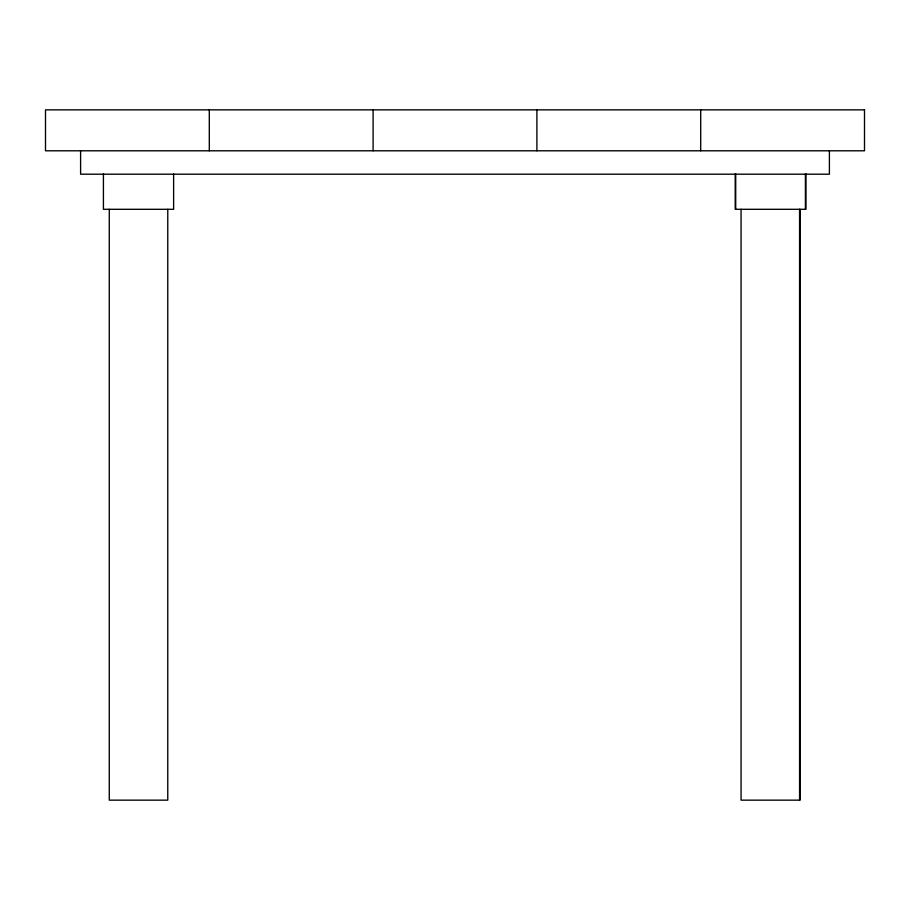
<?xml version="1.0" encoding="UTF-8"?>
<svg xmlns="http://www.w3.org/2000/svg" width="910" height="910" viewBox="0 0 910 910"><rect width="100%" height="100%" fill="white"/><g stroke="black" fill="none" stroke-linecap="round" stroke-linejoin="round"><path stroke-width="1.36" d="M829.397 150.798L829.397 174.197L80.603 174.197L80.603 150.798M805.907 173.844L805.907 209.3L735.212 209.3L735.212 173.844M805.418 173.844L805.418 209.3M800.061 209.3L800.061 800.152L741.07 800.152L741.07 209.3M799.571 209.3L799.571 800.152M735.712 173.844L735.712 209.3M700.7 109.848L700.7 150.798M536.9 109.848L536.9 150.798M373.1 109.848L373.1 150.798M209.3 109.848L209.3 150.798M173.617 173.844L173.617 209.3L103.421 209.3L103.421 173.844M167.77 209.3L167.77 800.152L109.268 800.152L109.268 209.3M864.5 109.848L45.5 109.848L45.5 150.798L864.5 150.798L864.5 109.848"/></g></svg>
